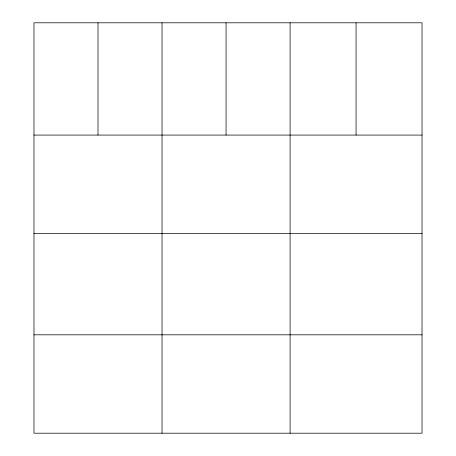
<?xml version="1.0" encoding="UTF-8"?>
<svg xmlns="http://www.w3.org/2000/svg" width="456" height="456" viewBox="0 0 456 456"><rect width="100%" height="100%" fill="white"/><g stroke="black" fill="none" stroke-linecap="round" stroke-linejoin="round"><path stroke-width="0.68" d="M422.028 135.079L422.028 433.2L33.972 433.2L33.972 22.8L422.028 22.8L422.028 135.079L33.972 135.079M33.972 233.461L422.028 233.461M33.972 334.818L422.028 334.818M356.062 22.8L356.062 135.079M290.09 22.8L290.09 433.2M226.062 22.8L226.062 135.079M162.028 22.8L162.028 433.2M98 22.8L98 135.079"/></g></svg>
